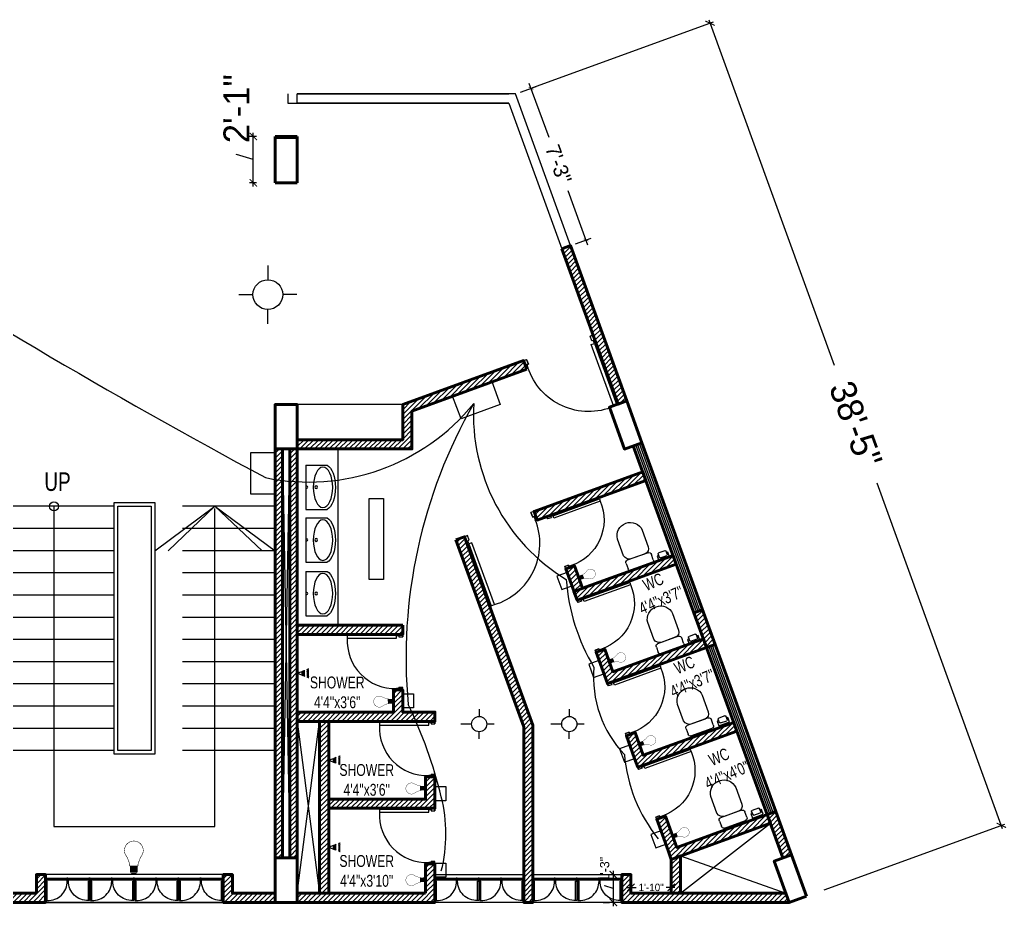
# Model space of a CAD drawing. Extents: x 9 to 3908, y 55 to 2108.
# Drawn here: x 2574 to 3107, y 372 to 852 of the extents above; entities that cross this region are included whole.
import ezdxf

# ---------------------------------------------------------------- set-up
doc = ezdxf.new("R2010")
doc.units = 0
doc.header["$LTSCALE"] = 10
doc.linetypes.add('DASHED2', pattern=[0.375, 0.25, -0.125])
for name, color, linetype, lineweight in [('A-TEXT', 7, 'Continuous', 5), ('ar-DOOR-WOOD', 44, 'Continuous', 0), ('column', 1, 'Continuous', 50), ('Dimension', 18, 'Continuous', 9), ('illustr-TOILET FIXTURE', 171, 'Continuous', 0), ('Main Wall', 250, 'Continuous', 13), ('window', 160, 'Continuous', 9)]:
    doc.layers.add(name, color=color, linetype=linetype, lineweight=lineweight)
for name, color, linetype in [('BOX', 7, 'Continuous'), ('conduit', 160, 'Continuous'), ('Electrical Installation', 50, 'Continuous'), ('plug ins', 7, 'Continuous')]:
    doc.layers.add(name, color=color, linetype=linetype)
doc.layers.add('hatch brick', color=32, linetype='Continuous', lineweight=0, transparency=0.4)
doc.styles.add('SIMPLE', font='romantic.ttf')
doc.dimstyles.new('Architectural', dxfattribs={"dimtxt": 14, "dimasz": 4, "dimexe": 2, "dimexo": 10, "dimgap": 0.09, "dimtad": 0, "dimdec": 0, "dimzin": 0, "dimdsep": 46, "dimlunit": 4, "dimtxsty": 'Standard', "dimblk": 'ARCHTICK', "dimcen": 0.09, "dimdle": 2, "dimclrd": 256, "dimclre": 256, "dimclrt": 256, "dimadec": 0, "dimazin": 0, "dimtfac": 1, "dimtdec": 0, "dimtofl": 0, "dimtmove": 1, "dimatfit": 2, "dimfxl": 12, "dimtolj": 1, "dimtzin": 0, "dimlwd": -1, "dimlwe": -1, "dimarcsym": 0})
doc.dimstyles.new('Architectural small', dxfattribs={"dimtxt": 8, "dimasz": 2, "dimexe": 3, "dimexo": 3, "dimgap": 0.09, "dimtad": 0, "dimdec": 0, "dimzin": 0, "dimdsep": 46, "dimlunit": 4, "dimtxsty": 'Standard', "dimblk": 'ARCHTICK', "dimcen": 0.09, "dimdle": 3, "dimclrd": 6, "dimclre": 6, "dimclrt": 5, "dimadec": 0, "dimazin": 0, "dimtfac": 1, "dimtdec": 0, "dimtofl": 0, "dimtmove": 1, "dimatfit": 2, "dimfxl": 12, "dimtolj": 1, "dimtzin": 0, "dimlwd": 18, "dimlwe": 18, "dimarcsym": 0})
pattern_1 = [(45, (0, 0), (-1.325825, 1.325825), [])]

# ---------------------------------------------------------------- blocks, each defined once
blk = doc.blocks.new('_ArchTick')
at = {"color": 0, "linetype": 'ByBlock', "const_width": 0.15}
blk.add_lwpolyline([(-0.5, -0.5), (0.5, 0.5)], dxfattribs=at)
blk = doc.blocks.new('*D44')
at = {"layer": 'Defpoints', "color": 0, "transparency": 16777216}
for p in [(2841.91, 811.77), (3104.57, 416.6), (2999.34, 378.37)]:
    blk.add_point(p, dxfattribs=at)
at = {"layer": 'Dimension', "transparency": 16777216}
for p, q in [((2851.31, 815.18), (2949.02, 850.67)), ((2946.46, 851.87), (3014.27, 665.18)), ((3105.25, 414.72), (3037.44, 601.41)), ((3008.74, 381.79), (3106.45, 417.28))]:
    blk.add_line(p, q, dxfattribs=at)
at = {"layer": 'Dimension', "transparency": 16777216, "xscale": 4, "yscale": 4, "zscale": 4}
for p, rotation in [((2947.14, 849.99), 109.9628844869782), ((3104.57, 416.6), 289.9628844869782)]:
    blk.add_blockref('_ArchTick', p, dxfattribs=dict(at, rotation=rotation))
at = {"layer": 'Dimension', "transparency": 16777216, "insert": (3025.86, 633.29), "char_height": 14, "attachment_point": 5, "rotation": 289.9629}
blk.add_mtext('\\A1;38\'-5"', dxfattribs=at)
blk = doc.blocks.new('*D46')
at = {"layer": 'Defpoints', "color": 0, "transparency": 16777216}
for p in [(2841.91, 811.77), (2880.07, 732.88), (2871.67, 729.83)]:
    blk.add_point(p, dxfattribs=at)
at = {"layer": 'Dimension', "color": 6, "lineweight": 18, "transparency": 16777216}
for p, q in [((2849.28, 817.64), (2859.92, 788.34)), ((2844.73, 812.79), (2853.13, 815.84)), ((2881.09, 730.06), (2870.45, 759.35)), ((2874.49, 730.85), (2882.89, 733.9))]:
    blk.add_line(p, q, dxfattribs=at)
at = {"layer": 'Dimension', "color": 6, "lineweight": 18, "transparency": 16777216, "xscale": 2, "yscale": 2, "zscale": 2}
for p, rotation in [((2850.31, 814.82), 109.9610434408243), ((2880.07, 732.88), 289.9610434408243)]:
    blk.add_blockref('_ArchTick', p, dxfattribs=dict(at, rotation=rotation))
at = {"layer": 'Dimension', "color": 5, "transparency": 16777216, "insert": (2865.19, 773.85), "char_height": 8, "attachment_point": 5, "rotation": 289.961}
blk.add_mtext('\\A1;7\'-3"', dxfattribs=at)
blk = doc.blocks.new('DOOR_45')
at = {"layer": 'ar-DOOR-WOOD'}
for p, q in [((-11008.75, 15426.44), (-11008.75, 15424.44)), ((-10968.75, 15426.44), (-11008.75, 15426.44)), ((-11008.75, 15424.44), (-10968.75, 15424.44)), ((-10968.75, 15427.44), (-10963.75, 15427.44)), ((-10968.75, 15427.44), (-10968.75, 15426.44)), ((-10968.75, 15424.44), (-10968.75, 15426.44)), ((-10968.75, 15426.44), (-10966.75, 15426.44)), ((-10966.75, 15426.44), (-10966.75, 15425.44)), ((-10966.75, 15425.44), (-10963.75, 15425.44)), ((-10963.75, 15427.44), (-10963.75, 15425.44)), ((-10968.75, 15382.44), (-10968.75, 15383.44)), ((-10968.75, 15383.44), (-10966.75, 15383.44)), ((-10968.75, 15382.44), (-10963.75, 15382.44)), ((-10966.75, 15384.44), (-10963.75, 15384.44)), ((-10966.75, 15383.44), (-10966.75, 15384.44)), ((-10963.75, 15382.44), (-10963.75, 15384.44))]:
    blk.add_line(p, q, dxfattribs=at)
for points in [[(-10968.75, 15426.44), (-11008.75, 15426.44), (-11008.75, 15424.44), (-10968.75, 15424.44)], [(-10963.75, 15427.44), (-10968.75, 15427.44), (-10968.75, 15426.44), (-10966.75, 15426.44), (-10966.75, 15425.44), (-10963.75, 15425.44)], [(-10968.75, 15383.44), (-10968.75, 15382.44), (-10963.75, 15382.44), (-10963.75, 15384.44), (-10966.75, 15384.44), (-10966.75, 15383.44)]]:
    blk.add_lwpolyline(points, close=True, dxfattribs=at)
blk.add_arc((-10969.89, 15422.35), 38.92, 176.90834, 271.67702, dxfattribs=at)
blk = doc.blocks.new('T-FIX-027')
at = {"layer": 'illustr-TOILET FIXTURE'}
for p, q in [((-11843.84, 14568.89), (-11843.84, 14557.43)), ((-11843.84, 14568.89), (-11843.84, 14557.43)), ((-11843.84, 14568.89), (-11819.84, 14568.89)), ((-11843.84, 14568.89), (-11819.84, 14568.89)), ((-11819.84, 14568.89), (-11819.84, 14557.43)), ((-11819.84, 14568.89), (-11819.84, 14557.43))]:
    blk.add_line(p, q, dxfattribs=at)
for centre, radius in [((-11831.91, 14568.32), 0.508), ((-11831.91, 14568.32), 0.508), ((-11831.91, 14563.34), 0.762), ((-11831.91, 14563.34), 0.762)]:
    blk.add_circle(centre, radius, dxfattribs=at)
blk.add_ellipse((-11831.84, 14559.64), major_axis=(-10.93, 0), ratio=0.480383, dxfattribs=at)
blk.add_ellipse((-11831.84, 14559.64), major_axis=(-10.93, 0), ratio=0.480383, dxfattribs=at)
blk.add_ellipse((-11831.84, 14558.89), major_axis=(-12.37, 0), ratio=0.48498, start_param=6.528919, end_param=9.179045, dxfattribs=at)
blk.add_ellipse((-11831.84, 14558.89), major_axis=(-12.37, 0), ratio=0.48498, start_param=6.528919, end_param=9.179045, dxfattribs=at)
blk = doc.blocks.new('stair final')
for points in [[(82, 124), (82, -90), (-70, -90), (-70, 124)], [(-37.5, 124), (-37.5, -49), (49.5, -49), (49.5, 122.75)], [(17, 100), (49.5, 124), (82, 100)], [(24.2, 100), (49.5, 124)], [(49.5, 124), (75, 100)], [(82, -8), (82, -90)]]:
    blk.add_lwpolyline(points)
blk.add_lwpolyline([(-5, 126), (17, 126), (17, -10), (-5, -10)], close=True)
blk.add_circle((-37.5, 124), 2.49)
at = {"layer": 'BOX', "ltscale": 2000}
for p, q in [((-5, 124), (-70, 124)), ((-5, 112), (-70, 112)), ((-5, 100), (-70, 100)), ((-5, 88), (-70, 88)), ((-5, 76), (-70, 76)), ((-5, 64), (-70, 64)), ((-5, 52), (-70, 52)), ((-5, 40), (-70, 40)), ((-5, 28), (-70, 28)), ((-5, 16), (-70, 16)), ((-5, 4), (-70, 4)), ((-5, -8), (-70, -8)), ((0, -8), (-3, -8)), ((15, -8), (12, -8))]:
    blk.add_line(p, q, dxfattribs=at)
at = {"layer": 'BOX', "linetype": 'DASHED2', "ltscale": 20}
for p, q in [((82, 124), (17, 124)), ((82, 112), (17, 112)), ((82, 100), (17, 100)), ((82, 88), (17, 88)), ((82, 76), (17, 76)), ((82, 64), (17, 64)), ((82, 52), (17, 52)), ((82, 40), (17, 40)), ((82, 28), (17, 28)), ((82, 16), (17, 16)), ((82, 4), (17, 4)), ((82, -8), (17, -8))]:
    blk.add_line(p, q, dxfattribs=at)
at = {"layer": 'BOX', "ltscale": 2000}
for points in [[(17, 124), (17, -10), (-5, -10), (-5, 124)], [(-3, 124), (15, 124)]]:
    blk.add_lwpolyline(points, dxfattribs=at)
blk.add_lwpolyline([(15, 124), (15, -8), (-3, -8), (-3, 124)], close=True, dxfattribs=at)
blk = doc.blocks.new('wc')
at = {"linetype": 'Continuous'}
for p, q in [((17795.02, 10409.39), (17795.02, 10412.39)), ((17796.16, 10413.89), (17808.33, 10413.89)), ((17809.55, 10412.39), (17809.55, 10409.39)), ((17795.14, 10404.89), (17795.14, 10395.33)), ((17808.24, 10407.89), (17796.16, 10407.89)), ((17806.43, 10407.89), (17798.79, 10407.89)), ((17809.43, 10395.33), (17809.43, 10404.89)), ((17802.29, 10388.83), (17802.29, 10388.83))]:
    blk.add_line(p, q, dxfattribs=at)
for centre, radius, start, end in [((17796.22, 10412.67), 1.22, 92.839, 193.0763), ((17796.22, 10409.11), 1.22, 166.9235, 267.161), ((17808.21, 10409.24), 1.35, 271.2066, 6.2687), ((17808.28, 10412.6), 1.29, 350.3937, 88.0376), ((17798.7, 10404.28), 3.61, 88.6213, 170.3077), ((17806.43, 10404.89), 3, 0, 90), ((17802.2, 10395.91), 7.08, 184.6705, 270.7333), ((17802.38, 10395.91), 7.08, 269.2667, 355.3295)]:
    blk.add_arc(centre, radius, start, end, dxfattribs=at)
blk = doc.blocks.new('nap')
at = {"linetype": 'Continuous'}
for p, q in [((17810.88, 10410.98), (17810.88, 10413.6)), ((17810.88, 10413.6), (17817, 10413.6)), ((17811.65, 10410.98), (17810.88, 10410.98)), ((17811.65, 10410.19), (17811.65, 10411.93)), ((17812.15, 10412.43), (17815.76, 10412.43)), ((17815.76, 10409.69), (17812.15, 10409.69)), ((17816.26, 10411.93), (17816.26, 10410.19)), ((17817, 10410.98), (17816.26, 10410.98)), ((17817, 10413.6), (17817, 10410.98))]:
    blk.add_line(p, q, dxfattribs=at)
for centre, start, end in [((17812.15, 10411.93), 90, 180), ((17812.15, 10410.19), 180, 270), ((17815.76, 10411.93), 0, 90), ((17815.76, 10410.19), 270, 0)]:
    blk.add_arc(centre, 0.5, start, end, dxfattribs=at)
blk = doc.blocks.new('toilet stair block final')
h = blk.add_hatch()
h.set_pattern_fill('ANSI31', color=256, scale=15)
h.set_pattern_definition([(45, (1.7069, -4.6996), (-1.325825, 1.325825), [])])
h.paths.add_polyline_path([(145.14, -46.57), (150.14, -44.75), (150.14, -64.82), (145.14, -64.82)])
at = {"layer": 'hatch brick'}
h = blk.add_hatch(dxfattribs=at)
h.set_pattern_fill('ANSI31', color=256, scale=15)
h.set_pattern_definition(pattern_1)
h.paths.add_polyline_path([(85.96, 283.35), (116.45, 199.41), (121.15, 201.12), (90.63, 285.05)])
h = blk.add_hatch(dxfattribs=at)
h.set_pattern_fill('ANSI31', color=256, scale=15)
h.set_pattern_definition(pattern_1)
edge = h.paths.add_edge_path()
edge.add_line((67.04, 218.27), (65.33, 222.97))
edge.add_line((65.33, 222.97), (0, 199.18))
edge.add_line((0, 199.18), (0, 180.18))
edge.add_line((0, 180.18), (-57, 180.18))
edge.add_line((-57, 180.18), (-57, 175.18))
edge.add_line((-57, 175.18), (5, 175.18))
edge.add_line((5, 175.18), (5, 195.68))
edge.add_line((5, 195.68), (67.04, 218.27))
h = blk.add_hatch(dxfattribs=at)
h.set_pattern_fill('ANSI31', color=256, scale=15)
h.set_pattern_definition(pattern_1)
h.paths.add_polyline_path([(-233, 175.18), (-233, -45.82), (-229, -45.82), (-229, 175.18)])
h = blk.add_hatch(dxfattribs=at)
h.set_pattern_fill('ANSI31', color=256, scale=15)
h.set_pattern_definition([(45, (7, 0), (-1.325825, 1.325825), [])])
h.paths.add_polyline_path([(-225, 175.18), (-225, -45.82), (-221, -45.82), (-221, 175.18)])
h = blk.add_hatch(dxfattribs=at)
h.set_pattern_fill('ANSI31', color=256, scale=15)
h.set_pattern_definition([(45, (164, 0), (-1.325825, 1.325825), [])])
h.paths.add_polyline_path([(-69, 175.18), (-69, -45.82), (-65, -45.82), (-65, 175.18)])
h = blk.add_hatch(dxfattribs=at)
h.set_pattern_fill('ANSI31', color=256, scale=15)
h.set_pattern_definition(pattern_1)
h.paths.add_polyline_path([(-61, 175.18), (-61, -45.82), (-57, -45.82), (-57, 175.18)])
h = blk.add_hatch(dxfattribs=at)
h.set_pattern_fill('ANSI31', color=256, scale=15)
h.set_pattern_definition([(45, (-1.4041, 77.1201), (-1.325825, 1.325825), [])])
h.paths.add_polyline_path([(131.46, 158.06), (72.72, 136.72), (71.01, 141.42), (129.75, 162.76)])
h = blk.add_hatch(dxfattribs=at)
h.set_pattern_fill('ANSI31', color=256, scale=15)
h.set_pattern_definition(pattern_1)
edge = h.paths.add_edge_path()
edge.add_line((28.72, 126.06), (33.42, 127.77))
edge.add_line((33.42, 127.77), (70.4, 25.94))
edge.add_line((70.4, 25.94), (70.4, -69.82))
edge.add_line((70.4, -69.82), (65.4, -69.82))
edge.add_line((65.4, -69.82), (65.4, 25.06))
edge.add_line((65.4, 25.06), (28.72, 126.06))
h = blk.add_hatch(dxfattribs=at)
h.set_pattern_fill('ANSI31', color=256, scale=15)
h.set_pattern_definition([(45, (-1.0627, 76.1802), (-1.325825, 1.325825), [])])
edge = h.paths.add_edge_path()
edge.add_line((94.28, 93.48), (88.13, 110.4))
edge.add_line((88.13, 110.4), (92.83, 112.11))
edge.add_line((92.83, 112.11), (97.27, 99.88))
edge.add_line((97.27, 99.88), (146.14, 117.64))
edge.add_line((146.14, 117.64), (147.85, 112.94))
edge.add_line((147.85, 112.94), (94.28, 93.48))
h = blk.add_hatch(dxfattribs=at)
h.set_pattern_fill('ANSI31', color=256, scale=15)
h.set_pattern_definition([(45, (-56625.152, -18759.7349), (-1.325825215, 1.325825215), [])])
edge = h.paths.add_edge_path()
edge.add_line((157.41, 86.62), (162.11, 88.33))
edge.add_line((162.11, 88.33), (168.94, 69.53))
edge.add_line((168.94, 69.53), (164.23, 67.82))
edge.add_line((164.23, 67.82), (157.4, 86.62))
h = blk.add_hatch(dxfattribs=at)
h.set_pattern_fill('ANSI31', color=256, scale=15)
h.set_pattern_definition(pattern_1)
h.paths.add_polyline_path([(0, 80), (0, 75), (-57, 75), (-57, 80)])
h = blk.add_hatch(dxfattribs=at)
h.set_pattern_fill('ANSI31', color=256, scale=15)
h.set_pattern_definition([(45, (15.3236, 31.0638), (-1.325825, 1.325825), [])])
edge = h.paths.add_edge_path()
edge.add_line((110.66, 48.37), (104.52, 65.29))
edge.add_line((104.52, 65.29), (109.22, 66.99))
edge.add_line((109.22, 66.99), (113.66, 54.77))
edge.add_line((113.66, 54.77), (162.52, 72.52))
edge.add_line((162.52, 72.52), (164.23, 67.82))
edge.add_line((164.23, 67.82), (110.66, 48.37))
h = blk.add_hatch(dxfattribs=at)
h.set_pattern_fill('ANSI31', color=256, scale=15)
h.set_pattern_definition(pattern_1)
h.paths.add_polyline_path([(0, 28), (-57, 28), (-57, 33), (-5, 33), (-5, 45), (0, 45), (0, 33), (17.4, 33), (17.4, 28)])
h = blk.add_hatch(dxfattribs=at)
h.set_pattern_fill('ANSI31', color=256, scale=15)
h.set_pattern_definition(pattern_1)
h.paths.add_polyline_path([(-45, -64.82), (-40, -64.82), (-40, 28), (-45, 28)])
h = blk.add_hatch(dxfattribs=at)
h.set_pattern_fill('ANSI31', color=256, scale=15)
h.set_pattern_definition([(45, (15.3236, 31.0638), (-1.325825, 1.325825), [])])
h.paths.add_polyline_path([(125.34, 7.95), (120.9, 20.17), (125.6, 21.88), (130.04, 9.66), (178.91, 27.41), (180.62, 22.71), (127.05, 3.25)])
h = blk.add_hatch(dxfattribs=at)
h.set_pattern_fill('ANSI31', color=256, scale=15)
h.set_pattern_definition([(45, (17.4023, 0), (-1.325825, 1.325825), [])])
h.paths.add_polyline_path([(-40, -14), (12.4, -14), (12.4, -2), (17.4, -2), (17.4, -19), (-40, -19)])
h = blk.add_hatch(dxfattribs=at)
h.set_pattern_fill('ANSI31', color=256, scale=15)
h.set_pattern_definition(pattern_1)
h.paths.add_polyline_path([(201.71, -20.7), (197.01, -22.41), (205.51, -45.81), (210.21, -44.1)])
h = blk.add_hatch(dxfattribs=at)
h.set_pattern_fill('ANSI31', color=256, scale=15)
h.set_pattern_definition([(45, (33.4168, -18.7522), (-1.325825, 1.325825), [])])
h.paths.add_polyline_path([(143.44, -41.87), (137.29, -24.95), (141.99, -23.24), (148.14, -40.16), (197.01, -22.41), (198.72, -27.11), (145.14, -46.57)])
h = blk.add_hatch(dxfattribs=at)
h.set_pattern_fill('ANSI31', color=256, scale=15)
h.set_pattern_definition(pattern_1)
h.paths.add_polyline_path([(12.4, -64.82), (0, -64.82), (-57, -64.82), (-57, -69.82), (17.4, -69.82), (17.4, -49), (12.4, -49)])
h = blk.add_hatch(dxfattribs=at)
h.set_pattern_fill('ANSI31', color=256, scale=15)
h.set_pattern_definition(pattern_1)
h.paths.add_polyline_path([(-193, -64.82), (-193, -54.82), (-198, -54.82), (-198, -64.82), (-221, -64.82), (-221, -69.82), (-193, -69.82)])
h = blk.add_hatch(dxfattribs=at)
h.set_pattern_fill('ANSI31', color=256, scale=15)
h.set_pattern_definition(pattern_1)
h.paths.add_polyline_path([(-97, -64.82), (-97, -69.82), (-69, -69.82), (-69, -64.82), (-92, -64.82), (-92, -54.82), (-97, -54.82)])
h = blk.add_hatch(dxfattribs=at)
h.set_pattern_fill('ANSI31', color=256, scale=15)
h.set_pattern_definition(pattern_1)
h.paths.add_polyline_path([(118.4, -54.82), (123.4, -54.82), (123.4, -64.82), (207.11, -64.82), (208.92, -69.82), (118.4, -69.82)])
for points in [[(-62, 367), (-62, 362), (57.4, 362), (85.96, 283.35)], [(90.63, 285.05), (60.9, 367), (-57, 367)], [(-229, 175.18), (-225, -45.82)], [(-229, -45.82), (-225, 175.18)], [(-65, -45.82), (-61, 175.18)], [(-65, 175.18), (-61, -45.82)], [(-57, 28), (-45, -64.82)], [(-57, -64.82), (-45, 28)], [(150.14, -64.82), (198.72, -27.11)], [(150.14, -44.75), (207.11, -64.82)]]:
    blk.add_lwpolyline(points)
at = {"color": 0, "lineweight": 50}
for points in [[(85.96, 283.35), (116.45, 199.41), (121.15, 201.12), (90.63, 285.05), (85.96, 283.35)], [(67.04, 218.27), (65.33, 222.97), (0, 199.18), (0, 180.18), (-57, 180.18), (-57, 175.18), (5, 175.18), (5, 195.68), (67.04, 218.27)], [(124.63, 176.85), (197.01, -22.41), (201.71, -20.7), (129.33, 178.56)], [(28.72, 126.06), (33.42, 127.77), (70.4, 25.94), (70.4, -69.82), (65.4, -69.82), (65.4, 25.06), (28.72, 126.06)], [(94.28, 93.48), (88.13, 110.4), (92.83, 112.11), (97.27, 99.88), (146.14, 117.64), (147.85, 112.94), (94.28, 93.48), (94.28, 93.48)], [(157.41, 86.62), (162.11, 88.33), (168.94, 69.53), (164.23, 67.82), (157.4, 86.62)], [(0, 80), (0, 75), (-57, 75), (-57, 80), (0, 80)], [(110.66, 48.37), (104.52, 65.29), (109.22, 66.99), (113.66, 54.77), (162.52, 72.52), (164.23, 67.82), (110.66, 48.37), (110.66, 48.37)], [(0, 28), (-57, 28), (-57, 33), (-5, 33), (-5, 45), (0, 45), (0, 33), (17.4, 33), (17.4, 28), (0, 28)], [(125.34, 7.95), (120.9, 20.17), (125.6, 21.88), (130.04, 9.66), (178.91, 27.41), (180.62, 22.71), (127.05, 3.25), (125.34, 7.95)], [(143.44, -41.87), (137.29, -24.95), (141.99, -23.24), (148.14, -40.16), (197.01, -22.41), (198.72, -27.11), (145.14, -46.57), (143.44, -41.87)], [(12.4, -64.82), (0, -64.82), (0, -64.82), (-57, -64.82), (-57, -69.82), (17.4, -69.82), (17.4, -69.82), (17.4, -49), (12.4, -49), (12.4, -64.82)]]:
    blk.add_lwpolyline(points, dxfattribs=at)
at = {"color": 1, "lineweight": 50}
blk.add_lwpolyline([(-57, 175.18), (-69, 175.18), (-69, 199.18), (-57, 199.18), (-57, 175.18)], dxfattribs=at)
for points in [[(129.33, 178.56), (121.14, 201.12), (111.74, 197.7), (119.93, 175.15)], [(218.32, -66.4), (210.21, -44.07), (200.81, -47.49), (208.92, -69.82)]]:
    blk.add_lwpolyline(points, close=True, dxfattribs=at)
at = {"color": 0, "lineweight": 50}
for points in [[(-61, 175.18), (-61, -45.82), (-57, -45.82), (-57, 175.18)], [(131.46, 158.06), (72.72, 136.72), (71.01, 141.42), (129.75, 162.76)], [(147.85, 112.94), (94.28, 93.48), (92.57, 98.18), (146.14, 117.64)], [(-45, -64.82), (-40, -64.82), (-40, 28), (-45, 28)], [(-40, -14), (12.4, -14), (12.4, -2), (17.4, -2), (17.4, -19), (-40, -19)], [(201.71, -20.7), (197.01, -22.41), (205.51, -45.81), (210.21, -44.1)], [(145.14, -46.57), (150.14, -44.75), (150.14, -64.82), (145.14, -64.82)], [(-193, -64.82), (-193, -54.82), (-198, -54.82), (-198, -64.82), (-221, -64.82), (-221, -69.82), (-193, -69.82)], [(-97, -64.82), (-97, -69.82), (-69, -69.82), (-69, -64.82), (-92, -64.82), (-92, -54.82), (-97, -54.82)], [(118.4, -54.82), (118.4, -54.82), (123.4, -54.82), (123.4, -64.82), (207.11, -64.82), (208.92, -69.82), (118.4, -69.82)]]:
    blk.add_lwpolyline(points, close=True, dxfattribs=at)
blk.add_lwpolyline([(-193, -69.82), (-97, -69.82), (-97, -54.82), (-193, -54.82)], close=True)
at = {"layer": 'BOX', "ltscale": 2000}
for p, q in [((0, 199.18), (-57, 199.18)), ((-57, 175.18), (-57, 80.18)), ((-35, 175.18), (-35, 80.18))]:
    blk.add_line(p, q, dxfattribs=at)
for points in [[(65.4, -69.82), (17.4, -69.82), (17.4, -54.82), (65.4, -54.82)], [(118.4, -69.82), (70.4, -69.82), (70.4, -54.82), (118.4, -54.82)]]:
    blk.add_lwpolyline(points, close=True, dxfattribs=at)
at = {"layer": 'Main Wall', "color": 1, "lineweight": 50}
for points in [[(-233, 175.18), (-221, 175.18), (-221, 199.18), (-233, 199.18), (-233, 175.18)], [(-233, -69.82), (-221, -69.82), (-221, -45.82), (-233, -45.82), (-233, -69.82)], [(-69, -69.82), (-57, -69.82), (-57, -45.82), (-69, -45.82), (-69, -69.82)]]:
    blk.add_lwpolyline(points, dxfattribs=at)
at = {"layer": 'Main Wall', "color": 0, "lineweight": 50}
for points in [[(-233, 175.18), (-233, -45.82), (-229, -45.82), (-229, 175.18)], [(-225, 175.18), (-225, -45.82), (-221, -45.82), (-221, 175.18)], [(-69, 175.18), (-69, -45.82), (-65, -45.82), (-65, 175.18)]]:
    blk.add_lwpolyline(points, close=True, dxfattribs=at)
at = {"layer": 'window', "ltscale": 2000}
for points in [[(158.82, 87.14), (126.05, 177.37)], [(159.76, 87.48), (126.98, 177.71)], [(160.7, 87.82), (127.92, 178.05)], [(198.42, -21.9), (165.65, 68.34)], [(199.36, -21.55), (166.59, 68.68)], [(200.3, -21.21), (167.53, 69.02)]]:
    blk.add_lwpolyline(points, dxfattribs=at)
at = {"extrusion": (0, 0, -1)}
for p, xscale, yscale, zscale, rotation in [((16117.31, 4701.45), 0.8888892124533201, 0.8888892124533201, -0.8888892124533201, 69.99006771556789), ((3281.08, -12023.71), 0.6666666666666669, 0.6666666666666669, -0.6666666666666669, 340.0389565718659), ((3264.7, -12068.82), 0.6666666666666669, 0.6666666666666669, -0.6666666666666669, 340.0389565718659), ((3248.31, -12113.94), 0.6666666666666669, 0.6666666666666669, -0.6666666666666669, 340.0389565718659), ((3231.93, -12159.05), 0.6666666666666669, 0.6666666666666669, -0.6666666666666669, 340.0389565718659)]:
    blk.add_blockref('DOOR_45', p, dxfattribs=dict(at, xscale=xscale, yscale=yscale, zscale=zscale, rotation=rotation))
blk.add_blockref('stair final', (-151, 20.18))
at = {"extrusion": (0, 0, -1), "zscale": -1, "rotation": 160.0389565718658}
for name, p in [('wc', (20158.79, 3822.37)), ('nap', (20157.38, 3822.57)), ('wc', (20142.41, 3777.25)), ('nap', (20141, 3777.46)), ('wc', (20126.36, 3733.08)), ('nap', (20124.95, 3733.28)), ('wc', (20108.27, 3683.26)), ('nap', (20106.86, 3683.46))]:
    blk.add_blockref(name, p, dxfattribs=at)
at = {"xscale": 0.666666606798147, "yscale": 0.666666606798147, "zscale": 0.666666606798147}
for p in [(7309.17, -10209.96), (7326.57, -10256.96), (7326.57, -10303.96)]:
    blk.add_blockref('DOOR_45', p, dxfattribs=at)
at = {"layer": 'illustr-TOILET FIXTURE', "extrusion": (0, 0, -1), "zscale": -1, "rotation": 270}
for p in [(-14516.54, -11677.4), (-14516.54, -11705.92), (-14516.54, -11734.81)]:
    blk.add_blockref('T-FIX-027', p, dxfattribs=at)
at = {"layer": 'Main Wall', "xscale": 0.888888888888914, "yscale": 0.888888888888914, "zscale": 0.888888888888914, "rotation": 109.9621850072985}
blk.add_blockref('DOOR_45', (9595.65, 13969.5), dxfattribs=at)
blk = doc.blocks.new('DOOR_40')
at = {"layer": 'ar-DOOR-WOOD'}
for p, q in [((-11029.1, 15421.4), (-11064.1, 15421.4)), ((-11064.1, 15421.4), (-11064.1, 15419.4)), ((-11064.1, 15419.4), (-11029.1, 15419.4)), ((-11029.1, 15422.4), (-11024.1, 15422.4)), ((-11029.1, 15422.4), (-11029.1, 15421.4)), ((-11029.1, 15419.4), (-11029.1, 15421.4)), ((-11029.1, 15421.4), (-11027.1, 15421.4)), ((-11027.1, 15421.4), (-11027.1, 15420.4)), ((-11027.1, 15420.4), (-11024.1, 15420.4)), ((-11024.1, 15422.4), (-11024.1, 15420.4)), ((-11029.1, 15383.4), (-11027.1, 15383.4)), ((-11029.1, 15382.4), (-11029.1, 15383.4)), ((-11029.1, 15382.4), (-11024.1, 15382.4)), ((-11027.1, 15383.4), (-11027.1, 15384.4)), ((-11027.1, 15384.4), (-11024.1, 15384.4)), ((-11024.1, 15382.4), (-11024.1, 15384.4))]:
    blk.add_line(p, q, dxfattribs=at)
blk.add_arc((-11029.4, 15418.2), 34.8, 178.03, 270.3561, dxfattribs=at)
blk = doc.blocks.new('ftt')
at = {"layer": 'plug ins', "linetype": 'Continuous'}
for p, q in [((76688.16, 107266.81), (76688.07, 107267.06)), ((76688.16, 107266.81), (76688.07, 107267.06)), ((76688.3, 107266.45), (76688.2, 107266.7)), ((76688.3, 107266.45), (76688.2, 107266.7)), ((76688.44, 107266.09), (76688.34, 107266.34)), ((76688.44, 107266.09), (76688.34, 107266.34)), ((76688.77, 107266.81), (76688.7, 107267.06)), ((76688.87, 107266.45), (76688.8, 107266.7)), ((76688.98, 107264.67), (76688.89, 107264.92)), ((76688.98, 107264.67), (76688.89, 107264.92)), ((76688.97, 107266.09), (76688.9, 107266.34)), ((76689.12, 107264.31), (76689.02, 107264.56)), ((76689.12, 107264.31), (76689.02, 107264.56)), ((76689.26, 107263.95), (76689.16, 107264.2)), ((76689.26, 107263.95), (76689.16, 107264.2)), ((76689.34, 107266.81), (76689.3, 107267.06)), ((76689.37, 107264.67), (76689.3, 107264.92)), ((76689.39, 107263.6), (76689.3, 107263.85)), ((76689.39, 107263.6), (76689.3, 107263.85)), ((76689.41, 107266.45), (76689.36, 107266.7)), ((76689.47, 107264.31), (76689.4, 107264.56)), ((76689.47, 107266.09), (76689.43, 107266.34)), ((76689.44, 107263.47), (76691.44, 107263.47)), ((76690.06, 107261.85), (76689.44, 107263.47)), ((76690.06, 107261.85), (76689.44, 107263.47)), ((76690.06, 107261.85), (76689.44, 107263.47)), ((76689.57, 107263.95), (76689.5, 107264.2)), ((76689.67, 107263.6), (76689.6, 107263.85)), ((76689.74, 107264.67), (76689.69, 107264.92)), ((76689.8, 107264.31), (76689.76, 107264.56)), ((76689.87, 107263.95), (76689.82, 107264.2)), ((76689.9, 107266.81), (76689.87, 107267.06)), ((76689.93, 107263.6), (76689.89, 107263.85)), ((76689.93, 107266.45), (76689.91, 107266.7)), ((76689.96, 107266.09), (76689.94, 107266.34)), ((76690.09, 107264.67), (76690.07, 107264.92)), ((76690.12, 107264.31), (76690.1, 107264.56)), ((76690.16, 107263.95), (76690.13, 107264.2)), ((76690.19, 107263.6), (76690.17, 107263.85)), ((76690.44, 107266.81), (76690.44, 107267.06)), ((76690.44, 107266.45), (76690.44, 107266.7)), ((76690.44, 107266.09), (76690.44, 107266.34)), ((76690.44, 107264.67), (76690.44, 107264.92)), ((76690.44, 107264.31), (76690.44, 107264.56)), ((76690.44, 107263.95), (76690.44, 107264.2)), ((76690.44, 107263.6), (76690.44, 107263.85)), ((76690.69, 107263.6), (76690.71, 107263.85)), ((76690.72, 107263.95), (76690.74, 107264.2)), ((76690.75, 107264.31), (76690.78, 107264.56)), ((76690.79, 107264.67), (76690.81, 107264.92)), ((76690.81, 107261.85), (76691.44, 107263.47)), ((76690.92, 107266.09), (76690.94, 107266.34)), ((76690.94, 107263.6), (76690.99, 107263.85)), ((76690.95, 107266.45), (76690.98, 107266.7)), ((76690.99, 107266.81), (76691.01, 107267.06)), ((76691.01, 107263.95), (76691.06, 107264.2)), ((76691.08, 107264.31), (76691.12, 107264.56)), ((76691.14, 107264.67), (76691.19, 107264.92)), ((76691.21, 107263.6), (76691.28, 107263.85)), ((76691.31, 107263.95), (76691.38, 107264.2)), ((76691.41, 107266.09), (76691.46, 107266.34)), ((76691.41, 107264.31), (76691.48, 107264.56)), ((76691.48, 107266.45), (76691.52, 107266.7)), ((76691.48, 107263.6), (76691.58, 107263.85)), ((76691.51, 107264.67), (76691.58, 107264.92)), ((76691.54, 107266.81), (76691.59, 107267.06)), ((76691.62, 107263.95), (76691.72, 107264.2)), ((76691.76, 107264.31), (76691.85, 107264.56)), ((76691.9, 107264.67), (76691.99, 107264.92)), ((76691.91, 107266.09), (76691.98, 107266.34)), ((76692.01, 107266.45), (76692.09, 107266.7)), ((76692.12, 107266.81), (76692.19, 107267.06)), ((76692.45, 107266.09), (76692.54, 107266.34)), ((76692.58, 107266.45), (76692.68, 107266.7)), ((76692.72, 107266.81), (76692.82, 107267.06)), ((76690.06, 107261.85), (76690.06, 107260.87)), ((76690.81, 107261.85), (76690.81, 107260.87))]:
    blk.add_line(p, q, dxfattribs=at)
blk = doc.blocks.new('drter')
at = {"layer": 'plug ins', "rotation": 90}
blk.add_blockref('ftt', (183966.31, 30586.27), dxfattribs=at)
blk = doc.blocks.new('*D53')
at = {"layer": 'Defpoints', "color": 0, "transparency": 16777216}
for p in [(2899.41, 389.96), (2894.82, 374.96), (2899.41, 374.96)]:
    blk.add_point(p, dxfattribs=at)
at = {"layer": 'Dimension', "transparency": 16777216}
for p, q in [((2889.41, 389.96), (2892.82, 389.96)), ((2894.82, 391.96), (2894.82, 372.96)), ((2890.19, 383.85), (2890.19, 384.03)), ((2894.82, 382.46), (2890.19, 383.85)), ((2889.41, 374.96), (2892.82, 374.96))]:
    blk.add_line(p, q, dxfattribs=at)
at = {"layer": 'Dimension', "transparency": 16777216, "xscale": 4, "yscale": 4, "zscale": 4}
for p, rotation in [((2894.82, 389.96), 90), ((2894.82, 374.96), 270)]:
    blk.add_blockref('_ArchTick', p, dxfattribs=dict(at, rotation=rotation))
at = {"layer": 'Dimension', "transparency": 16777216, "insert": (2890.19, 392.87), "char_height": 14, "attachment_point": 5, "rotation": 90}
blk.add_mtext('\\A1;{\\H0.35714x;1\'-3"}', dxfattribs=at)
blk = doc.blocks.new('*D54')
at = {"layer": 'Defpoints', "color": 0, "transparency": 16777216}
for p in [(2904.41, 379.96), (2926.15, 383.02), (2926.15, 379.96)]:
    blk.add_point(p, dxfattribs=at)
at = {"layer": 'Dimension', "transparency": 16777216}
for p, q in [((2904.41, 389.96), (2904.41, 385.02)), ((2926.15, 389.96), (2926.15, 385.02)), ((2902.41, 383.02), (2907.19, 383.02)), ((2928.15, 383.02), (2923.37, 383.02))]:
    blk.add_line(p, q, dxfattribs=at)
at = {"layer": 'Dimension', "transparency": 16777216, "xscale": 4, "yscale": 4, "zscale": 4, "rotation": 180}
blk.add_blockref('_ArchTick', (2904.41, 383.02), dxfattribs=at)
at = {"layer": 'Dimension', "transparency": 16777216, "xscale": 4, "yscale": 4, "zscale": 4}
blk.add_blockref('_ArchTick', (2926.15, 383.02), dxfattribs=at)
at = {"layer": 'Dimension', "transparency": 16777216, "insert": (2915.28, 383.02), "char_height": 14, "attachment_point": 5}
blk.add_mtext('\\A1;{\\H0.28571x;1\'-10"}', dxfattribs=at)
blk = doc.blocks.new('*D55')
at = {"layer": 'Defpoints', "color": 0, "transparency": 16777216}
for p in [(2700.27, 788.77), (2712.01, 788.77), (2712.01, 763.77)]:
    blk.add_point(p, dxfattribs=at)
at = {"layer": 'Dimension', "transparency": 16777216}
for p, q in [((2700.27, 761.77), (2700.27, 790.77)), ((2702.01, 788.77), (2698.27, 788.77)), ((2691.13, 779.01), (2691.13, 779.19)), ((2700.27, 776.27), (2691.13, 779.01)), ((2702.01, 763.77), (2698.27, 763.77))]:
    blk.add_line(p, q, dxfattribs=at)
at = {"layer": 'Dimension', "transparency": 16777216, "xscale": 4, "yscale": 4, "zscale": 4}
for p, rotation in [((2700.27, 788.77), 90), ((2700.27, 763.77), 270)]:
    blk.add_blockref('_ArchTick', p, dxfattribs=dict(at, rotation=rotation))
at = {"layer": 'Dimension', "transparency": 16777216, "insert": (2691.13, 803.78), "char_height": 14, "attachment_point": 5, "rotation": 90}
blk.add_mtext('\\A1;2\'-1"', dxfattribs=at)
blk = doc.blocks.new('LED')
for p, q in [((-12.1, -25.6), (11.9, -25.6)), ((-11.6, -7.7), (11.7, -7.7)), ((-11.6, -11), (11.7, -9.6)), ((-11.6, -13.3), (11.7, -11.8)), ((-11.5, -15.5), (11.8, -14.1)), ((-11.3, -17.8), (11.9, -16.3)), ((-11.2, -20), (12.1, -18.6)), ((-11.2, -22.2), (12.1, -20.8)), ((-11.2, -24.5), (12.1, -23.1))]:
    blk.add_line(p, q)
at = {"lineweight": 9}
blk.add_line((7.8, -3.1), (-7.8, -3.1), dxfattribs=at)
for points, const_width in [([(5.3, 0), (5.4, 0), (5.7, 0), (6.1, -0.1), (6.6, -0.3), (7, -0.6), (7.2, -0.9), (7.4, -1.2), (7.5, -1.5), (7.7, -2), (7.7, -2.5), (7.8, -3.1), (7.7, -2.5), (7.7, -2), (7.5, -1.5), (7.4, -1.2), (7.2, -0.9), (7, -0.6), (6.6, -0.3), (6.1, -0.1), (5.7, 0), (5.4, 0), (5.3, 0), (-5.3, 0), (-5.4, 0), (-5.5, 0), (-5.8, 0), (-6.1, -0.1), (-6.4, -0.2), (-6.7, -0.5), (-7, -0.7), (-7.3, -1.1), (-7.6, -1.7), (-7.7, -2.3), (-7.8, -3.1), (-7.8, -3.1), (-7.9, -3.2), (-8.1, -3.2), (-8.3, -3.3), (-8.9, -3.6), (-9.6, -4.1), (-10.3, -4.7), (-11, -5.4), (-11.2, -5.9), (-11.4, -6.4), (-11.6, -7), (-11.6, -7.7), (-12.2, -7.7), (-12.1, -26)], 2), ([(-5.3, 0), (-5.4, 0), (-5.5, 0), (-5.8, 0), (-6.1, -0.1), (-6.4, -0.2), (-6.7, -0.5), (-7, -0.7), (-7.3, -1.1), (-7.6, -1.7), (-7.7, -2.3), (-7.8, -3.1)], 1), ([(-0.1, -111.1), (-0.2, -111.1), (-1, -111.1), (-1.8, -111.1), (-2.6, -111.1), (-3.4, -111), (-4.2, -110.9), (-5, -110.8), (-5.8, -110.6), (-6.6, -110.5), (-7.4, -110.3), (-8.1, -110.1), (-8.9, -109.9), (-9.6, -109.7), (-10.4, -109.5), (-11.1, -109.2), (-11.8, -108.9), (-12.5, -108.7), (-13.2, -108.3), (-13.9, -108), (-14.6, -107.7), (-15.3, -107.3), (-16, -106.9), (-16.6, -106.6), (-17.3, -106.2), (-17.9, -105.7), (-18.5, -105.3), (-19.2, -104.8), (-19.8, -104.4), (-20.4, -103.9), (-20.9, -103.4), (-21.5, -102.9), (-22.1, -102.4), (-22.6, -101.9), (-23.1, -101.3), (-23.7, -100.8), (-24.2, -100.2), (-24.6, -99.6), (-25.1, -99), (-25.6, -98.4), (-26, -97.8), (-26.5, -97.2), (-26.9, -96.5), (-27.3, -95.9), (-27.7, -95.2), (-28.1, -94.6), (-28.4, -93.9), (-28.8, -93.2), (-29.1, -92.5), (-29.4, -91.8), (-29.7, -91.1), (-30, -90.4), (-30.2, -89.6), (-30.5, -88.9), (-30.7, -88.1), (-30.9, -87.4), (-31.1, -86.6), (-31.2, -85.9), (-31.4, -85.1), (-31.5, -84.3), (-31.6, -83.5), (-31.7, -82.7), (-31.8, -81.9), (-31.8, -81.1), (-31.9, -80.3), (-31.9, -79.5), (-31.9, -78.2), (-31.8, -77), (-31.7, -75.8), (-31.5, -74.6), (-31.3, -73.4), (-31.1, -72.2), (-30.8, -71.1), (-30.4, -69.9), (-30, -68.8), (-29.6, -67.7), (-29.2, -66.6), (-22.1, -55), (-14.6, -35.3), (-14.1, -29.7), (-14.1, -27.1), (-12.1, -25.6)], 1.8), ([(-0.1, -111.1), (0, -111.1), (0.8, -111.1), (1.6, -111.1), (2.5, -111.1), (3.3, -111), (4, -110.9), (4.8, -110.8), (5.6, -110.6), (6.4, -110.5), (7.2, -110.3), (7.9, -110.1), (8.7, -109.9), (9.4, -109.7), (10.2, -109.5), (10.9, -109.2), (11.6, -108.9), (12.3, -108.7), (13, -108.3), (13.7, -108), (14.4, -107.7), (15.1, -107.3), (15.8, -106.9), (16.4, -106.6), (17.1, -106.2), (17.7, -105.7), (18.3, -105.3), (19, -104.8), (19.6, -104.4), (20.2, -103.9), (20.7, -103.4), (21.3, -102.9), (21.9, -102.4), (22.4, -101.9), (22.9, -101.3), (23.5, -100.8), (24, -100.2), (24.5, -99.6), (24.9, -99), (25.4, -98.4), (25.8, -97.8), (26.3, -97.2), (26.7, -96.5), (27.1, -95.9), (27.5, -95.2), (27.9, -94.6), (28.2, -93.9), (28.6, -93.2), (28.9, -92.5), (29.2, -91.8), (29.5, -91.1), (29.8, -90.4), (30, -89.6), (30.3, -88.9), (30.5, -88.1), (30.7, -87.4), (30.9, -86.6), (31, -85.9), (31.2, -85.1), (31.3, -84.3), (31.4, -83.5), (31.5, -82.7), (31.6, -81.9), (31.6, -81.1), (31.7, -80.3), (31.7, -79.5), (31.7, -78.2), (31.6, -77), (31.5, -75.8), (31.3, -74.6), (31.1, -73.4), (30.9, -72.2), (30.6, -71.1), (30.2, -69.9), (29.9, -68.8), (29.4, -67.7), (29, -66.6), (21.9, -55), (14.4, -35.3), (13.9, -29.7), (13.9, -27.1), (11.9, -25.6)], 1.8), ([(11.9, -26.1), (11.9, -7.7), (11.7, -7.7), (11.6, -7), (11.4, -6.4), (11.2, -5.9), (11, -5.4), (10.3, -4.7), (9.6, -4.1), (8.9, -3.6), (8.3, -3.3), (7.9, -3.2), (7.8, -3.1), (7.8, -3.1)], 2)]:
    blk.add_lwpolyline(points, dxfattribs=dict(const_width=const_width))
at = {"color": 7, "lineweight": 20}
blk.add_open_spline([(-9.8, -25.6), (-9.8, -25.6), (9.4, -25.6), (9.4, -25.6)], degree=3, dxfattribs=at)

msp = doc.modelspace()

# ---------------------------------------------------------------- linework, layer by layer
at = {"color": 30, "true_color": 0xf8991e}
for p, q in [((2708.131, 719.055), (2708.131, 711.368)), ((2692.409, 703.334), (2700.097, 703.334)), ((2723.852, 703.334), (2716.164, 703.334)), ((2708.131, 687.613), (2708.131, 695.3)), ((2822.374, 479.322), (2822.374, 475.394)), ((2871.067, 479.322), (2871.067, 475.394)), ((2818.269, 471.289), (2812.365, 471.289)), ((2830.408, 471.289), (2826.48, 471.289)), ((2866.962, 471.289), (2861.058, 471.289)), ((2879.101, 471.289), (2875.173, 471.289)), ((2822.374, 463.255), (2822.374, 467.183)), ((2871.067, 463.255), (2871.067, 467.183))]:
    msp.add_line(p, q, dxfattribs=at)
for points in [[(2838.407, 806.768), (2724.011, 806.768), (2724.011, 811.768), (2838.407, 811.768)], [(2724.011, 499.147), (2724.011, 498.397)]]:
    msp.add_lwpolyline(points)
at = {"ltscale": 2000}
msp.add_lwpolyline([(2712.011, 763.768), (2724.011, 763.768), (2724.011, 787.768), (2712.011, 787.768)], close=True, dxfattribs=at)
at = {"color": 116, "true_color": 0x136734}
for points in [[(2808.018, 648.466), (2829.11, 656.321), (2833.676, 644.06), (2812.584, 636.205)], [(2712.011, 617.956), (2712.011, 595.448), (2698.928, 595.448), (2698.928, 617.956)], [(2781.053, 487.685), (2786.857, 487.685), (2786.857, 480.023), (2781.053, 480.023)], [(2798.439, 437.558), (2804.242, 437.558), (2804.242, 429.896), (2798.439, 429.896)], [(2798.539, 396.176), (2804.343, 396.176), (2804.343, 388.513), (2798.539, 388.513)]]:
    msp.add_lwpolyline(points, close=True, dxfattribs=at)
at = {"color": 116, "true_color": 0x136734, "extrusion": (1.15108e-16, 4.18071e-17, -1)}
for points in [[(-2869.831, 553.28), (-2864.376, 551.298), (-2866.992, 544.096), (-2872.447, 546.078)], [(-2887.069, 505.715), (-2881.613, 503.734), (-2884.229, 496.532), (-2889.684, 498.513)], [(-2903.667, 459.954), (-2898.212, 457.973), (-2900.827, 450.771), (-2906.283, 452.752)], [(-2920.616, 413.603), (-2915.161, 411.622), (-2917.777, 404.419), (-2923.232, 406.401)]]:
    msp.add_lwpolyline(points, close=True, dxfattribs=at)
at = {"color": 150}
for points in [[(2588.011, 387.955), (2683.411, 387.955), (2683.411, 386.955), (2588.011, 386.955)], [(2588.011, 387.955), (2683.411, 387.955), (2683.411, 387.455), (2588.011, 387.455)], [(2798.414, 387.955), (2846.414, 387.955), (2846.414, 386.955), (2798.414, 386.955)], [(2798.414, 387.955), (2845.814, 387.955), (2845.814, 387.455), (2798.414, 387.455)], [(2851.414, 387.955), (2899.414, 387.955), (2899.414, 386.955), (2851.414, 386.955)], [(2851.414, 387.955), (2898.814, 387.955), (2898.814, 387.455), (2851.414, 387.455)]]:
    msp.add_lwpolyline(points, close=True, dxfattribs=at)
at = {"color": 30, "true_color": 0xf8991e}
for centre, radius in [((2708.131, 703.334), 8.034), ((2822.374, 471.289), 4.105), ((2871.067, 471.289), 4.105)]:
    msp.add_circle(centre, radius, dxfattribs=at)
at = {"layer": 'column', "ltscale": 2000}
for p, q in [((2712.011, 788.768), (2724.011, 788.768)), ((2712.011, 788.768), (2712.011, 763.768)), ((2712.011, 788.768), (2724.011, 788.768)), ((2712.011, 788.768), (2712.011, 763.768)), ((2724.011, 788.768), (2724.011, 763.768)), ((2724.011, 788.768), (2724.011, 763.768)), ((2724.011, 763.768), (2712.011, 763.768)), ((2724.011, 763.768), (2712.011, 763.768))]:
    msp.add_line(p, q, dxfattribs=at)
at = {"layer": 'conduit', "color": 114, "true_color": 0x139b48}
for centre, radius, start, end in [((4279.08, 3540.393), 3330.391, 236.931732, 241.831057), ((2730.235, 717.007), 114.947, 258.28327, 320.86298), ((3058.821, 507.127), 276.017, 150.16283, 185.23241), ((2923.492, 638.587), 104.265, 176.77335, 238.74373), ((2975.285, 556.777), 106.146, 183.95513, 211.096), ((2944.787, 496.604), 60.631, 174.93673, 223.5285), ((2553.532, 371.072), 255.715, 13.77389, 25.69759), ((2984.799, 462.109), 84.285, 184.94295, 218.76119), ((2723.143, 411.955), 81.25, 345.74997, 14.25003)]:
    msp.add_arc(centre, radius, start, end, dxfattribs=at)
at = {"layer": 'Electrical Installation', "color": 32, "true_color": 0xcd6928}
for p, q in [((2762.868, 593.167), (2770.643, 593.193)), ((2762.897, 549.359), (2762.868, 593.167)), ((2770.643, 593.193), (2770.716, 549.395)), ((2770.716, 549.395), (2762.897, 549.359))]:
    msp.add_line(p, q, dxfattribs=at)

# ---------------------------------------------------------------- block references
at = {"extrusion": (0, 0, -1), "xscale": -1, "zscale": -1}
msp.add_blockref('toilet stair block final', (-2781.011, 444.772), dxfattribs=at)
at = {"color": 1}
for p, xscale, yscale, zscale, rotation in [((2876.432, 550.129), 0.0825961012495305, 0.0825961012495305, 0.0825961012495305, 110.3589558952326), ((2892.788, 505.025), 0.0825961012495305, 0.0825961012495305, 0.0825961012495305, 110.3589558952326), ((2775.856, 483.668), -0.09461143295443022, 0.09461143295443024, 0.09461143295443024, 271.6539938175617), ((2909.006, 460.247), 0.0825961012495305, 0.0825961012495305, 0.0825961012495305, 110.3589558952326), ((2793.249, 436.707), -0.09461143295443022, 0.09461143295443024, 0.09461143295443024, 271.6539938175617), ((2927.101, 410.548), 0.0825961012495305, 0.0825961012495305, 0.0825961012495305, 110.3589558952326), ((2635.684, 390.294), 0.1600169301085914, 0.1600169301085914, 0.1600169301085914, 180.0489376703887), ((2793.249, 387.205), -0.09461143295443022, 0.09461143295443024, 0.09461143295443024, 271.6539938175617)]:
    msp.add_blockref('LED', p, dxfattribs=dict(at, xscale=xscale, yscale=yscale, zscale=zscale, rotation=rotation))
at = {"layer": 'Main Wall', "xscale": 0.2999999999999545, "yscale": 0.2999999999999545, "zscale": 0.2999999999999545, "rotation": 90}
for p in [(7214.745, 3695.195), (7238.745, 3695.195), (7262.745, 3695.195), (7286.745, 3695.195), (7425.147, 3695.195), (7449.147, 3695.195), (7478.147, 3695.195), (7502.147, 3695.195)]:
    msp.add_blockref('DOOR_40', p, dxfattribs=at)
at = {"layer": 'Main Wall', "extrusion": (0, 0, -1), "xscale": 0.2999999999999545, "yscale": 0.2999999999999545, "zscale": -0.2999999999999545, "rotation": 90}
for p in [(2014.722, 3695.195), (1990.722, 3695.195), (1966.722, 3695.195), (1942.722, 3695.195), (1804.32, 3695.195), (1780.32, 3695.195), (1751.32, 3695.195), (1727.32, 3695.195)]:
    msp.add_blockref('DOOR_40', p, dxfattribs=at)
at = {"layer": 'plug ins', "xscale": -1}
for p in [(79429.447, -106777.936), (79446.447, -106824.936), (79446.447, -106871.936)]:
    msp.add_blockref('drter', p, dxfattribs=at)

# ---------------------------------------------------------------- texts
at = {"layer": 'A-TEXT', "insert": (2627.958, 597.127), "char_height": 10, "width": 67.05491, "attachment_point": 9, "style": 'SIMPLE'}
msp.add_mtext('\\pxqc,t7;{\\fSwis721 LtCn BT|b0|i0|c0|p34;UP}', dxfattribs=at)
at = {"layer": 'A-TEXT', "char_height": 6.4, "width": 47.01397, "attachment_point": 9, "style": 'SIMPLE'}
for s, insert, rotation in [('\\pxqc;{\\fSwis721 LtCn BT|b0|i0|c0|p34;WC\\P4\'4"x3\'7"}', (2943.55, 544.65), 23.40948), ('\\pxqc;{\\fSwis721 LtCn BT|b0|i0|c0|p34;WC\\P4\'4"x3\'7"}', (2960.438, 499.726), 23.40948), ('\\pxqc;{\\fSwis721 LtCn BT|b0|i0|c0|p34;SHOWER\\P4\'4"x3\'6"}', (2769.11, 479.735), 359.84544), ('\\pxqc;{\\fSwis721 LtCn BT|b0|i0|c0|p34;WC\\P4\'4"x4\'0"}', (2979.088, 450.116), 23.40948), ('\\pxqc;{\\fSwis721 LtCn BT|b0|i0|c0|p34;SHOWER\\P4\'4"x3\'6"}', (2785.047, 432.447), 359.84544), ('\\pxqc;{\\fSwis721 LtCn BT|b0|i0|c0|p34;SHOWER\\P4\'4"x3\'10"}', (2785.047, 383.27), 359.84544)]:
    msp.add_mtext(s, dxfattribs=dict(at, insert=insert, rotation=rotation))

# ---------------------------------------------------------------- dimensions: what is measured, and where the dimension line sits
at = {"layer": 'Dimension'}
for p1, p2, distance, dimstyle, picture, middle in [((2841.911, 811.768), (2999.337, 378.371), 111.959, 'Architectural', '*D44', (3025.856, 633.294)), ((2712.011, 763.768), (2712.011, 788.768), 11.743, 'Architectural', '*D55', (2691.133, 779.278)), ((2841.911, 811.768), (2871.672, 729.827), 8.934, 'Architectural small', '*D46', (2865.189, 773.847))]:
    dim = msp.add_aligned_dim(p1=p1, p2=p2, distance=distance, dimstyle=dimstyle, dxfattribs=at)
    dim.commit()
    dim.dimension.update_dxf_attribs({"geometry": picture, "text_midpoint": middle})
dim = msp.add_linear_dim(base=(2894.822, 374.955), p1=(2899.414, 389.955), p2=(2899.414, 374.955), angle=90, text='{\\H0.35714x;<>}', dimstyle='Architectural', dxfattribs=at)
dim.commit()
dim.dimension.update_dxf_attribs({"geometry": '*D53', "text_midpoint": (2890.187, 384.116)})
dim = msp.add_linear_dim(base=(2926.154, 383.023), p1=(2904.414, 379.955), p2=(2926.154, 379.955), text='{\\H0.28571x;<>}', dimstyle='Architectural', dxfattribs=at)
dim.commit()
dim.dimension.update_dxf_attribs({"geometry": '*D54', "text_midpoint": (2915.284, 383.023)})

doc.saveas('drawing.dxf')
